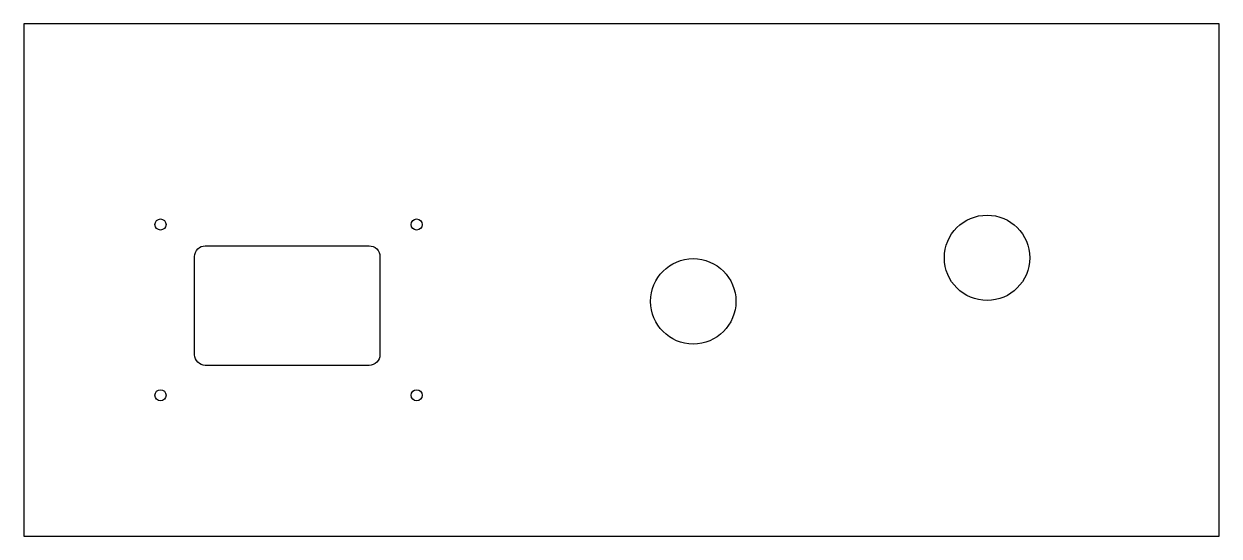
# Model space of a CAD drawing. Header units: inches. Extents: x 0 to 14, y 0 to 6.
import ezdxf

# ---------------------------------------------------------------- set-up
doc = ezdxf.new("R2010")
doc.units = ezdxf.units.IN
doc.header["$MEASUREMENT"] = 0

msp = doc.modelspace()

# ---------------------------------------------------------------- linework, layer by layer
msp.add_lwpolyline([(0, 0), (14, 0), (14, 6), (0, 6)], close=True)
msp.add_lwpolyline([(4.17, 3.275), (4.17, 2.125, -0.414214), (4.045, 2), (2.125, 2, -0.414214), (2, 2.125), (2, 3.275, -0.414214), (2.125, 3.4), (4.045, 3.4, -0.414214)], format="xyb", close=True)
for centre, radius in [((1.6, 3.65), 0.065), ((4.6, 3.65), 0.065), ((11.282, 3.26), 0.5), ((7.84, 2.75), 0.5), ((1.6, 1.65), 0.065), ((4.6, 1.65), 0.065)]:
    msp.add_circle(centre, radius)

doc.saveas('drawing.dxf')
